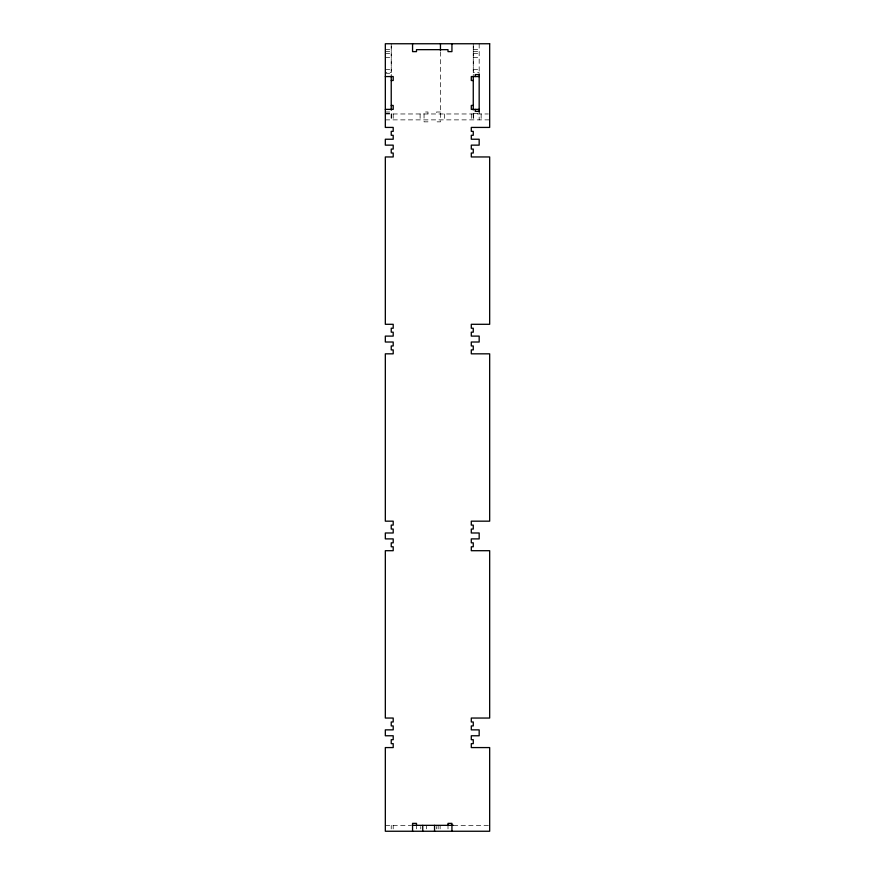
<?xml version="1.0" encoding="UTF-8"?>
<svg xmlns="http://www.w3.org/2000/svg" width="875" height="875" viewBox="0 0 875 875"><rect width="100%" height="100%" fill="white"/><g stroke="black" fill="none" stroke-linecap="round" stroke-linejoin="round"><path stroke-width="0.66" stroke-dasharray="4.38 3.28" d="M391.234 113.969L391.234 119.875L391.234 109.375M391.234 46.375L391.234 72.625L385.328 72.625M473.266 113.969L473.266 119.875L473.266 111.267M473.266 46.375L473.266 72.625L479.172 72.625M385.328 49.656L391.234 49.656M473.266 49.656L479.172 49.656M385.328 51.625L391.234 51.625M473.266 51.625L479.172 51.625M385.328 53.594L391.234 53.594M473.266 53.594L479.172 53.594M385.328 57.531L391.234 57.531M473.266 57.531L479.172 57.531M385.328 69.344L391.234 69.344M473.266 69.344L479.172 69.344M385.328 73.281L391.234 73.281M385.328 112L391.234 112M440.453 112L436.516 112L436.516 113.969M385.328 113.312L391.234 113.312M473.266 113.312L479.172 113.312M385.328 113.969L488.359 113.969M385.328 119.875L489.672 119.875M385.328 825.344L410.714 825.344M453.37 825.344L489.672 825.344M481.141 113.969L481.141 119.875M479.172 43.75L479.172 73.281M479.172 109.375L479.172 119.875M473.266 43.75L473.266 75.25M471.297 113.969L471.297 119.875M448 825.344L448 828.888M444.391 113.969L444.391 119.875M440.453 51.855L440.453 121.844L436.516 121.844L436.516 119.875M440.125 825.344L440.125 828.888M438.156 825.344L438.156 828.888M436.516 826.525L436.516 828.888M427.984 113.969L427.984 112L424.047 112L424.047 121.844L427.984 121.844L427.984 119.875M426.344 825.344L426.344 828.888M420.766 826.525L420.766 828.888M420.109 113.969L420.109 119.875M416.5 825.344L416.5 828.888M393.203 113.969L393.203 119.875M393.203 825.344L393.203 828.888M391.234 43.75L391.234 76.562M391.234 825.344L391.234 828.888"/><path stroke-width="1.31" d="M479.172 74.594L475.234 74.594L475.234 76.562M385.328 76.562L393.203 76.562L393.203 80.5L391.234 80.5M479.172 76.562L471.297 76.562L471.297 80.5L473.266 80.5M391.234 105.438L393.203 105.438L393.203 109.375L385.328 109.375M473.266 105.438L471.297 105.438L471.297 109.375L479.172 109.375M479.172 111.344L475.234 111.344L475.234 109.375M412.048 825.344L453.37 825.344M479.172 73.938L479.172 112M473.266 76.158L473.266 109.922M451.938 43.75L451.938 51.625L448 51.625L448 49.656L416.5 49.656L416.5 51.625L412.562 51.625L412.562 43.75M451.938 831.25L451.938 823.375L448 823.375L448 825.344M440.453 43.75L440.453 50.498M434.547 825.344L434.547 831.25M422.734 825.344L422.734 831.25M416.5 825.344L416.5 823.375L412.562 823.375L412.562 831.25M391.234 76.158L391.234 109.922M489.672 43.75L385.328 43.75L385.328 127.422L393.203 127.422L393.203 131.359L391.234 131.359L391.234 135.297L393.203 135.297L393.203 139.234L385.328 139.234L385.328 145.141L393.203 145.141L393.203 149.078L391.234 149.078L391.234 153.016L393.203 153.016L393.203 156.953L385.328 156.953L385.328 324.297L393.203 324.297L393.203 328.234L391.234 328.234L391.234 332.172L393.203 332.172L393.203 336.109L385.328 336.109L385.328 342.016L393.203 342.016L393.203 345.953L391.234 345.953L391.234 349.891L393.203 349.891L393.203 353.828L385.328 353.828L385.328 521.172L393.203 521.172L393.203 525.109L391.234 525.109L391.234 529.047L393.203 529.047L393.203 532.984L385.328 532.984L385.328 538.891L393.203 538.891L393.203 542.828L391.234 542.828L391.234 546.766L393.203 546.766L393.203 550.703L385.328 550.703L385.328 718.047L393.203 718.047L393.203 721.984L391.234 721.984L391.234 725.922L393.203 725.922L393.203 729.859L385.328 729.859L385.328 735.766L393.203 735.766L393.203 739.703L391.234 739.703L391.234 743.641L393.203 743.641L393.203 747.578L385.328 747.578L385.328 831.25L489.672 831.25L489.672 747.578L471.297 747.578L471.297 743.641L473.266 743.641L473.266 739.703L471.297 739.703L471.297 735.766L479.172 735.766L479.172 729.859L471.297 729.859L471.297 725.922L473.266 725.922L473.266 721.984L471.297 721.984L471.297 718.047L489.672 718.047L489.672 550.703L471.297 550.703L471.297 546.766L473.266 546.766L473.266 542.828L471.297 542.828L471.297 538.891L479.172 538.891L479.172 532.984L471.297 532.984L471.297 529.047L473.266 529.047L473.266 525.109L471.297 525.109L471.297 521.172L489.672 521.172L489.672 353.828L471.297 353.828L471.297 349.891L473.266 349.891L473.266 345.953L471.297 345.953L471.297 342.016L479.172 342.016L479.172 336.109L471.297 336.109L471.297 332.172L473.266 332.172L473.266 328.234L471.297 328.234L471.297 324.297L489.672 324.297L489.672 156.953L471.297 156.953L471.297 153.016L473.266 153.016L473.266 149.078L471.297 149.078L471.297 145.141L479.172 145.141L479.172 139.234L471.297 139.234L471.297 135.297L473.266 135.297L473.266 131.359L471.297 131.359L471.297 127.422L489.672 127.422L489.672 43.75"/></g></svg>
